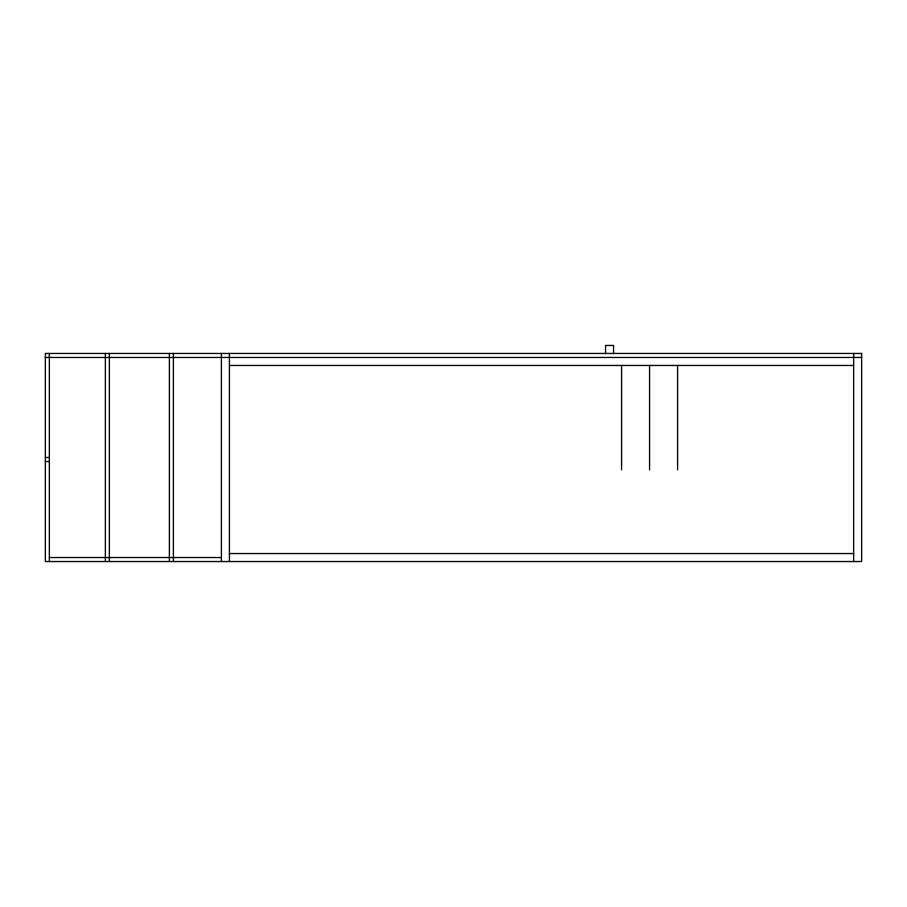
<?xml version="1.0" encoding="UTF-8"?>
<svg xmlns="http://www.w3.org/2000/svg" width="907" height="907" viewBox="0 0 907 907"><rect width="100%" height="100%" fill="white"/><g stroke="black" fill="none" stroke-linecap="round" stroke-linejoin="round"><path stroke-width="1.36" d="M45.35 357.46L861.65 357.46M229.414 365.464L853.646 365.464M45.35 457.502L49.352 457.502M45.35 461.504L49.352 461.504M229.414 553.542L853.646 553.542M49.352 557.533L221.41 557.533M853.646 353.458L853.646 561.535M677.586 365.464L677.586 469.781M649.571 365.464L649.571 469.781M621.567 365.464L621.567 469.781M613.563 353.719L613.563 345.465L605.57 345.465L605.559 353.719M229.414 353.458L229.414 561.535M221.41 353.458L221.41 561.535M173.396 353.458L173.396 561.535M169.394 353.458L169.394 561.535M109.373 353.458L109.373 561.535M105.371 353.458L105.371 561.535M49.352 353.458L49.352 561.535M861.65 353.458L45.35 353.458L45.35 561.535L861.65 561.535L861.65 353.458"/></g></svg>
